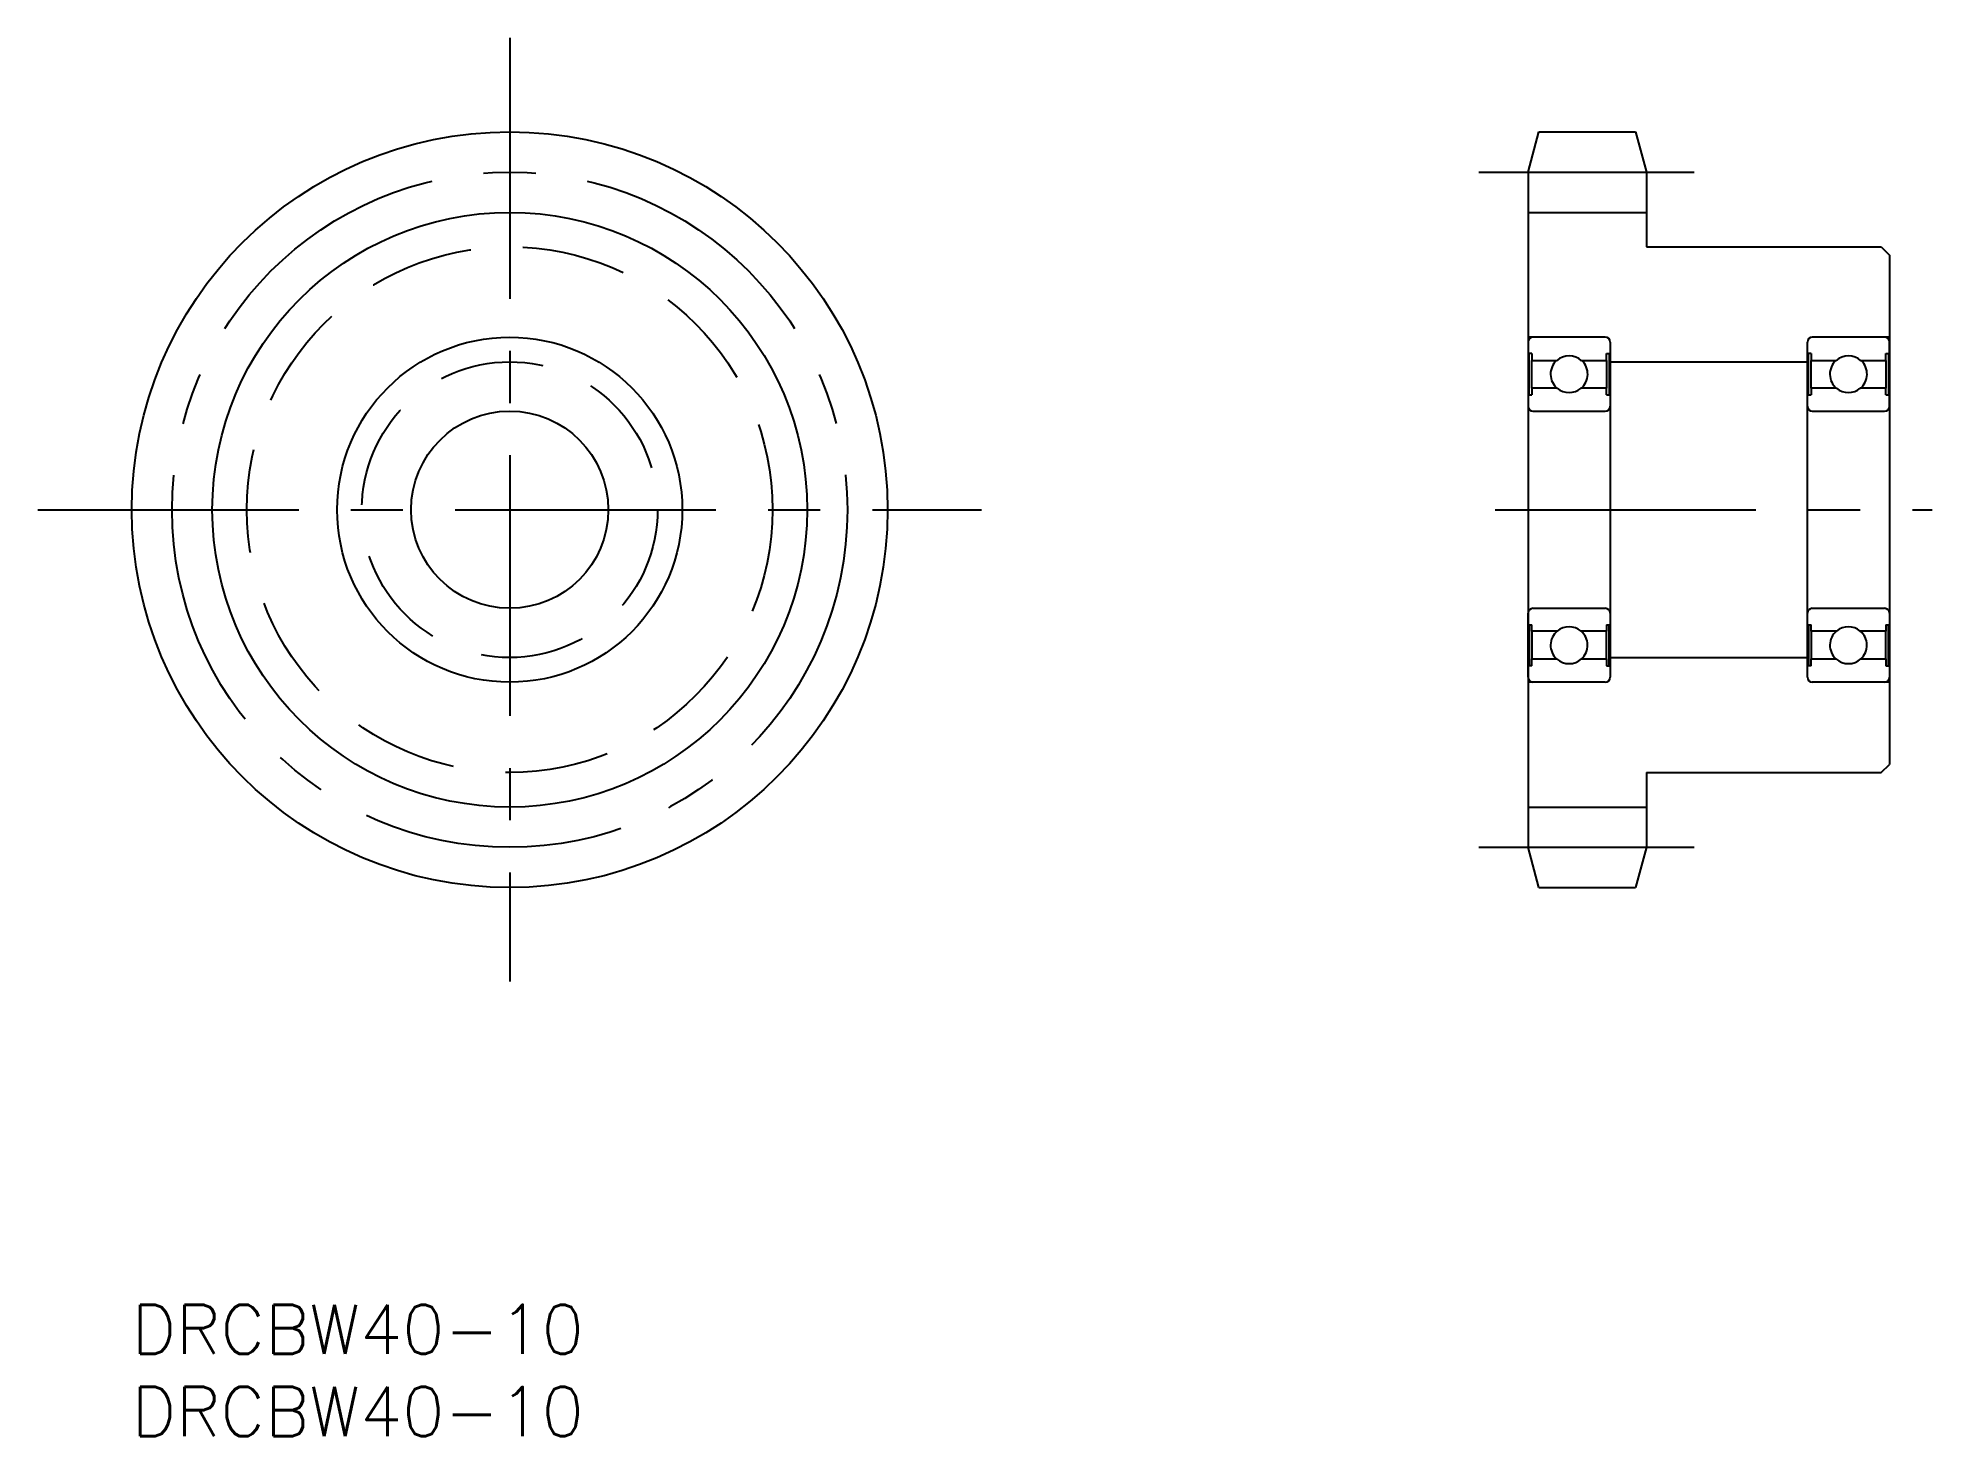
# Model space of a CAD drawing. Extents: x -6 to 110, y -8 to 77.
import ezdxf

# ---------------------------------------------------------------- set-up
doc = ezdxf.new("R2010")
doc.units = 0
doc.header["$LTSCALE"] = 0.5
doc.linetypes.add('CENTER', pattern=[50.8, 31.75, -6.35, 6.35, -6.35])
doc.linetypes.add('DASHED', pattern=[19.05, 12.7, -6.35])
doc.layers.get('0').update_dxf_attribs({"linetype": 'CONTINUOUS'})
doc.layers.add('CENTER', color=1, linetype='CENTER')
doc.styles.get("Standard").update_dxf_attribs({"font": 'txt.shx', "height": 3, "bigfont": 'bigfont.shx'})

# ---------------------------------------------------------------- blocks, each defined once
blk = doc.blocks.new('*U13')
at = {"color": 7, "linetype": 'CONTINUOUS'}
blk.add_text('DRCBW40-10', height=3, dxfattribs=at).set_placement((0, -3))
blk = doc.blocks.new('*U14')
at = {"color": 7, "linetype": 'CONTINUOUS'}
blk.add_text('DRCBW40-10', height=3, dxfattribs=at).set_placement((0, -8))

msp = doc.modelspace()

# ---------------------------------------------------------------- linework, layer by layer
at = {"color": 7, "linetype": 'CONTINUOUS'}
for p, q in [((84.98, 68.94), (85.63, 71.39)), ((85.63, 71.39), (91.52, 71.39)), ((91.52, 71.39), (92.18, 68.94)), ((84.98, 68.94), (84.98, 27.84)), ((92.18, 68.94), (92.18, 64.39)), ((84.98, 66.49), (92.18, 66.49)), ((92.18, 64.39), (106.48, 64.39)), ((106.48, 64.39), (106.98, 63.89)), ((106.98, 63.89), (106.98, 32.89)), ((89.68, 58.89), (84.98, 58.89)), ((106.98, 58.89), (102.28, 58.89)), ((84.98, 58.59), (84.98, 57.89)), ((85.21, 57.89), (84.98, 57.89)), ((84.98, 57.89), (84.98, 55.39)), ((85.04, 55.39), (85.04, 57.89)), ((85.21, 57.89), (85.21, 57.47)), ((89.75, 57.47), (89.75, 57.89)), ((89.75, 57.89), (89.98, 57.89)), ((89.92, 57.89), (89.92, 55.39)), ((89.98, 58.59), (89.98, 38.19)), ((101.98, 38.19), (101.98, 58.59)), ((102.21, 57.89), (101.98, 57.89)), ((102.04, 55.39), (102.04, 57.89)), ((102.21, 57.89), (102.21, 57.47)), ((106.75, 57.47), (106.75, 57.89)), ((106.75, 57.89), (106.98, 57.89)), ((106.92, 57.89), (106.92, 55.39)), ((106.98, 57.89), (106.98, 58.59)), ((106.98, 57.89), (106.98, 55.39)), ((85.21, 57.47), (86.71, 57.47)), ((85.21, 55.78), (85.21, 57.47)), ((88.24, 57.47), (89.75, 57.47)), ((89.75, 57.47), (89.75, 55.78)), ((89.98, 57.39), (101.98, 57.39)), ((102.21, 57.47), (103.71, 57.47)), ((102.21, 55.78), (102.21, 57.47)), ((105.24, 57.47), (106.75, 57.47)), ((106.75, 57.47), (106.75, 55.78)), ((84.98, 55.39), (84.98, 54.69)), ((84.98, 55.39), (85.21, 55.39)), ((86.75, 55.78), (85.21, 55.78)), ((85.21, 55.78), (85.21, 55.39)), ((89.75, 55.78), (88.2, 55.78)), ((89.75, 55.39), (89.75, 55.78)), ((89.75, 55.39), (89.98, 55.39)), ((101.98, 55.39), (102.21, 55.39)), ((103.75, 55.78), (102.21, 55.78)), ((102.21, 55.78), (102.21, 55.39)), ((106.75, 55.78), (105.2, 55.78)), ((106.75, 55.39), (106.75, 55.78)), ((106.75, 55.39), (106.98, 55.39)), ((106.98, 54.69), (106.98, 55.39)), ((85.28, 54.39), (89.68, 54.39)), ((102.28, 54.39), (106.68, 54.39)), ((84.98, 41.39), (84.98, 42.09)), ((85.28, 42.39), (89.68, 42.39)), ((102.28, 42.39), (106.68, 42.39)), ((106.98, 42.09), (106.98, 41.39)), ((84.98, 38.89), (84.98, 41.39)), ((84.98, 41.39), (85.21, 41.39)), ((85.04, 41.39), (85.04, 38.89)), ((85.21, 41), (85.21, 41.39)), ((85.21, 41), (85.21, 39.32)), ((86.75, 41), (85.21, 41)), ((89.75, 41), (88.2, 41)), ((89.75, 41.39), (89.75, 41)), ((89.75, 41.39), (89.98, 41.39)), ((89.75, 39.32), (89.75, 41)), ((89.92, 38.89), (89.92, 41.39)), ((101.98, 41.39), (102.21, 41.39)), ((102.04, 41.39), (102.04, 38.89)), ((102.21, 41), (102.21, 41.39)), ((102.21, 41), (102.21, 39.32)), ((103.75, 41), (102.21, 41)), ((106.75, 41), (105.2, 41)), ((106.75, 41.39), (106.75, 41)), ((106.75, 41.39), (106.98, 41.39)), ((106.75, 39.32), (106.75, 41)), ((106.92, 38.89), (106.92, 41.39)), ((106.98, 38.89), (106.98, 41.39)), ((85.21, 39.32), (86.71, 39.32)), ((85.21, 38.89), (85.21, 39.32)), ((88.24, 39.32), (89.75, 39.32)), ((89.75, 39.32), (89.75, 38.89)), ((89.98, 39.39), (101.98, 39.39)), ((102.21, 39.32), (103.71, 39.32)), ((102.21, 38.89), (102.21, 39.32)), ((105.24, 39.32), (106.75, 39.32)), ((106.75, 39.32), (106.75, 38.89)), ((84.98, 38.19), (84.98, 38.89)), ((85.21, 38.89), (84.98, 38.89)), ((89.75, 38.89), (89.98, 38.89)), ((102.21, 38.89), (101.98, 38.89)), ((106.75, 38.89), (106.98, 38.89)), ((106.98, 38.89), (106.98, 38.19)), ((89.68, 37.89), (84.98, 37.89)), ((106.98, 37.89), (102.28, 37.89)), ((92.18, 32.39), (92.18, 27.84)), ((92.18, 32.39), (106.48, 32.39)), ((106.48, 32.39), (106.98, 32.89)), ((84.98, 30.29), (92.18, 30.29)), ((85.63, 25.39), (84.98, 27.84)), ((92.18, 27.84), (91.52, 25.39)), ((85.63, 25.39), (91.52, 25.39))]:
    msp.add_line(p, q, dxfattribs=at)
for radius in [23, 10.5, 6]:
    msp.add_circle((23, 48.39), radius, dxfattribs=at)
at = {"color": 3, "linetype": 'CONTINUOUS'}
msp.add_circle((23, 48.39), 18.1, dxfattribs=at)
at = {"color": 3, "linetype": 'DASHED'}
for radius in [16, 9]:
    msp.add_circle((23, 48.39), radius, dxfattribs=at)
at = {"color": 7, "linetype": 'CONTINUOUS'}
for centre, radius, start, end in [((85.28, 58.59), 0.3, 90, 180), ((89.68, 58.59), 0.3, 0, 90), ((102.28, 58.59), 0.3, 90, 180), ((106.68, 58.59), 0.3, 0, 90), ((87.48, 56.64), 1.12, 47.1666, 132.8334), ((104.48, 56.64), 1.12, 47.1666, 132.8334), ((87.48, 56.64), 1.13, 132.8334, 229.8576), ((87.48, 56.64), 1.13, 310.1424, 47.1666), ((104.48, 56.64), 1.13, 132.8334, 229.8576), ((104.48, 56.64), 1.13, 310.1424, 47.1666), ((87.48, 56.64), 1.12, 229.8576, 310.1424), ((104.48, 56.64), 1.12, 229.8576, 310.1424), ((85.28, 54.69), 0.3, 180, 270), ((89.68, 54.69), 0.3, 270, 0), ((102.28, 54.69), 0.3, 180, 270), ((106.68, 54.69), 0.3, 270, 0), ((85.28, 42.09), 0.3, 90, 180), ((89.68, 42.09), 0.3, 0, 90), ((102.28, 42.09), 0.3, 90, 180), ((106.68, 42.09), 0.3, 0, 90), ((87.48, 40.14), 1.13, 130.1424, 227.1666), ((87.48, 40.14), 1.12, 49.8576, 130.1424), ((87.48, 40.14), 1.12, 312.8334, 49.8576), ((104.48, 40.14), 1.13, 130.1424, 227.1666), ((104.48, 40.14), 1.12, 49.8576, 130.1424), ((104.48, 40.14), 1.12, 312.8334, 49.8576), ((87.48, 40.14), 1.12, 227.1666, 312.8334), ((104.48, 40.14), 1.12, 227.1666, 312.8334), ((85.28, 38.19), 0.3, 180, 270), ((89.68, 38.19), 0.3, 270, 0), ((102.28, 38.19), 0.3, 180, 270), ((106.68, 38.19), 0.3, 270, 0)]:
    msp.add_arc(centre, radius, start, end, dxfattribs=at)
at = {"layer": 'CENTER', "color": 1, "linetype": 'CENTER'}
for p, q in [((23, 77.11), (23, 19.68)), ((81.98, 68.94), (95.09, 68.94)), ((-5.72, 48.39), (51.72, 48.39)), ((82.97, 48.39), (109.57, 48.39)), ((81.98, 27.84), (95.09, 27.84))]:
    msp.add_line(p, q, dxfattribs=at)
msp.add_circle((23, 48.39), 20.55, dxfattribs=at)

# ---------------------------------------------------------------- block references
at = {"color": 7, "linetype": 'CONTINUOUS'}
for name in ['*U13', '*U14']:
    msp.add_blockref(name, (0, 0), dxfattribs=at)

doc.saveas('drawing.dxf')
